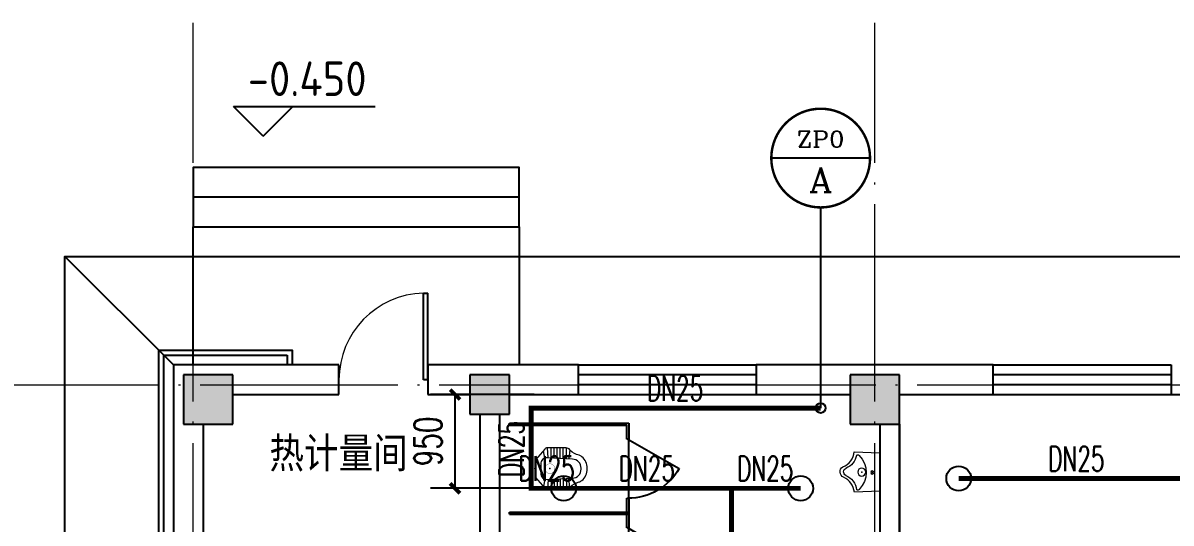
# Model space of a CAD drawing. Extents: x 1475400 to 1714963, y -629303 to -315532.
# Drawn here: x 1599820 to 1611445, y -367314 to -362248 of the extents above; entities that cross this region are included whole.
import ezdxf
from ezdxf.enums import TextEntityAlignment as Align

# ---------------------------------------------------------------- set-up
doc = ezdxf.new("R2010")
doc.units = 0
doc.header["$LTSCALE"] = 1000
doc.linetypes.add('DOTE', pattern=[2.42, 2, -0.2, 0.02, -0.2])
for name, color, linetype in [('A-ANNO-IDEN-LEVL', 3, 'Continuous'), ('A-ANNO-TXT', 7, 'Continuous'), ('COLUMN', 255, 'Continuous'), ('DOOR_FIRE', 4, 'Continuous'), ('E2-楼梯、坡道', 52, 'Continuous'), ('LATRINE', 8, 'Continuous'), ('P-ANNO-DIMS', 4, 'Continuous'), ('P-SPRN-IDEN', 4, 'Continuous'), ('P-SPRN-NAZL', 3, 'Continuous'), ('P-SPRN-PIPE', 6, 'Continuous'), ('P-SPRN-VPIP', 161, 'Continuous'), ('PUB_HATCH', 8, 'Continuous'), ('PUB_TEXT', 7, 'Continuous'), ('WALL', 2, 'Continuous'), ('WINDOW', 4, 'Continuous'), ('建筑底图', 7, 'Continuous'), ('洁具', 253, 'Continuous')]:
    doc.layers.add(name, color=color, linetype=linetype)
doc.layers.add('DOTE', color=8, linetype='DOTE', lineweight=9)
doc.layers.add('LVTRY', color=8, linetype='Continuous', lineweight=9)
doc.styles.add('_TWT_CIRCLE', font='COMPLEX', dxfattribs={"width": 1.1, "height": 3, "bigfont": 'HZTXT'})
doc.styles.add('_TWT_PIPEDN', font='SIMPLEX', dxfattribs={"width": 0.8, "height": 2.5, "bigfont": 'HZTXT'})
doc.styles.add('A_DIM_T3', font='SIMPLEX', dxfattribs={"width": 0.7, "bigfont": 'HZ'})
doc.styles.get("Standard").update_dxf_attribs({"font": 'geniso.shx', "bigfont": 'hztxt.shx'})
doc.dimstyles.new('_TWT_ARCH&&100', dxfattribs={"dimtxt": 280, "dimasz": 100, "dimexe": 250, "dimexo": 300, "dimgap": 135, "dimtad": 1, "dimdec": 0, "dimzin": 0, "dimdsep": 46, "dimtxsty": 'A_DIM_T3', "dimblk": 'ARCHTICK', "dimcen": 0.09, "dimclrt": 7, "dimazin": 2, "dimtfac": 1, "dimtdec": 0, "dimtix": 1, "dimtmove": 2, "dimatfit": 3, "dimfxl": 1, "dimtolj": 1, "dimtzin": 0, "dimarcsym": 0})

# ---------------------------------------------------------------- blocks, each defined once
blk = doc.blocks.new('$DorLib2D$00000228')
at = {"color": 0}
blk.add_line((0.5, 0), (0, 0.866), dxfattribs=at)
blk.add_arc((0.5, 0), 1, 120, 180, dxfattribs=at)
blk = doc.blocks.new('$lvtry$00000204')
at = {"color": 0}
for p, q in [((-106, -103, 0), (-182, -88, 0)), ((48, -60, 0), (-48, -60, 0)), ((106, -103, 0), (182, -88, 0)), ((-109, -134, 0), (-210, -128, 0)), ((-107, -166, 0), (-210, -166, 0)), ((-106, -197, 0), (-210, -197, 0)), ((-104, -227, 0), (-210, -227, 0)), ((-109, -124, 0), (-97, -382, 0)), ((97, -382, 0), (109, -124, 0)), ((104, -227, 0), (210, -227, 0)), ((106, -197, 0), (210, -197, 0)), ((107, -166, 0), (210, -166, 0)), ((109, -134, 0), (210, -128, 0)), ((-103, -258, 0), (-210, -258, 0)), ((-101, -289, 0), (-210, -289, 0)), ((-100, -320, 0), (-210, -320, 0)), ((-191, -354, 0), (-99, -345, 0)), ((191, -354, 0), (99, -345, 0)), ((100, -320, 0), (210, -320, 0)), ((101, -289, 0), (210, -289, 0)), ((103, -258, 0), (210, -258, 0)), ((-4, -470, 0), (4, -470, 0))]:
    blk.add_line(p, q, dxfattribs=at)
at = {"color": 0, "elevation": 0}
blk.add_lwpolyline([(184, -360, -0.046574), (191, -354, 0.248797), (210, -318), (210, -128, 0.218491), (198, -101), (90, -9, 0.179479), (67, 0), (-67, 0, 0.179479), (-90, -9), (-198, -101, 0.218491), (-210, -128), (-210, -318, 0.248797), (-191, -354, -0.046574), (-184, -360, -0.139709), (-135, -448, 0.12003), (-120, -477, 0.218108), (-4, -530), (4, -530, 0.218108), (120, -477, 0.12003), (135, -448, -0.139709)], format="xyb", close=True, dxfattribs=at)
at = {"color": 0, "const_width": 3, "elevation": 0}
blk.add_lwpolyline([(49, -153, 1), (-49, -153, 1)], format="xyb", close=True, dxfattribs=at)
at = {"color": 0}
for centre, radius, start, end in [((-48, -121, 0), 61, 90, 182.693), ((48, -121, 0), 61, 357.307, 90), ((-4, -377, 0), 92.8, 182.693, 270), ((4, -377, 0), 92.8, 270, 357.307)]:
    blk.add_arc(centre, radius, start, end, dxfattribs=at)
for p in [(0, 0), (0, -153, 0)]:
    blk.add_point(p, dxfattribs=at)
blk = doc.blocks.new('a es')
at = {"layer": 'LATRINE'}
for p, q in [((133985, -20934), (133985, -21094)), ((135195, -20934), (133985, -20934)), ((134005, -21094), (134005, -20954)), ((135195, -20954), (134005, -20954)), ((135195, -20954), (135195, -20934)), ((133985, -21094), (134005, -21094)), ((134005, -21694), (133985, -21694)), ((133985, -21694), (133985, -21854)), ((134005, -21834), (134005, -21694)), ((135195, -21854), (133985, -21854)), ((135195, -21834), (134005, -21834)), ((135195, -21854), (135195, -21834))]:
    blk.add_line(p, q, dxfattribs=at)
at = {"layer": 'WINDOW'}
blk.add_line((133985, -21694), (133985, -21094), dxfattribs=at)
at = {"layer": 'LVTRY', "yscale": -1, "rotation": 89.99999999999999}
blk.add_blockref('$lvtry$00000204', (134938, -21394, 0), dxfattribs=at)
at = {"layer": 'WINDOW', "xscale": 600, "yscale": 600, "zscale": 600, "rotation": 90}
blk.add_blockref('$DorLib2D$00000228', (133995, -21394), dxfattribs=at)
blk = doc.blocks.new('$lvtry$00000226')
at = {"color": 0}
blk.add_line((-181, -234), (-181, -234), dxfattribs=at)
blk.add_lwpolyline([(53, -374, -0.307493), (205, -257), (195, 0), (-195, 0), (-205, -256, -0.265776), (-54, -366, 0.591279)], format="xyb", close=True, dxfattribs=at)
for centre, radius in [((-6, -75), 15.8), ((-1, -182), 40.3)]:
    blk.add_circle(centre, radius, dxfattribs=at)
for centre, radius, start, end in [((-161, -223), 22.7, 134.5857, 206.4573), ((-5, -382), 245, 45.4143, 134.5857), ((153, -222), 20.3, 314.5857, 45.4143), ((-200, -412), 179, 22.2984, 83.8043), ((1, -326), 39.6, 206.4354, 337.7034), ((199, -407), 174, 100.5676, 157.7034)]:
    blk.add_arc(centre, radius, start, end, dxfattribs=at)
for p in [(-6, -75), (-1, -182)]:
    blk.add_point(p, dxfattribs=at)
blk = doc.blocks.new('$WINLIB2D$00000001')
at = {"color": 0}
for points in [[(-0.5, 0.5), (-0.5, -0.5)], [(-0.5, 0.5), (0.5, 0.5)], [(0.5, -0.5), (0.5, 0.5)], [(0.5, 0.1667), (-0.5, 0.1667)], [(0.5, -0.1667), (-0.5, -0.1667)], [(-0.5, -0.5), (0.5, -0.5)]]:
    blk.add_lwpolyline(points, dxfattribs=at)
blk = doc.blocks.new('$DorLib2D$00000001')
for p, q in [((0.45, 0.975), (0.5, 0.975)), ((0.45, 0), (0.45, 0.975)), ((0.5, 0), (0.5, 0.975)), ((0.5, 0), (0.45, 0))]:
    blk.add_line(p, q)
at = {"lineweight": 13}
blk.add_arc((0.475, 0), 0.975, 91.4693, 180, dxfattribs=at)
blk = doc.blocks.new('cDC')
at = {"layer": 'PUB_HATCH'}
for points in [[(1674613.9, -305748), (1674613.9, -305248), (1674113.9, -305248), (1674113.9, -305748)], [(1677413.9, -305648), (1677413.9, -305248), (1677013.9, -305248), (1677013.9, -305648)], [(1681363.9, -305748), (1681363.9, -305248), (1680863.9, -305248), (1680863.9, -305748)]]:
    blk.add_hatch(color=256, dxfattribs=at).paths.add_polyline_path(points)
for p, q in [((1674013.9, -305148), (1672913.9, -304048)), ((1673913.9, -312798), (1673913.9, -305048)), ((1673913.9, -305048), (1675163.9, -305048)), ((1675163.9, -305048), (1675163.9, -305148))]:
    blk.add_line(p, q)
for points in [[(1672913.9, -319048), (1672913.9, -319048), (1672913.9, -319048), (1672913.9, -319048), (1672913.9, -304048), (1688413.9, -304048)], [(1673863.9, -318948), (1673863.9, -304998), (1675213.9, -304998), (1675213.9, -305148)]]:
    blk.add_lwpolyline(points)
blk.add_lwpolyline([(1674013.9, -312848), (1673863.9, -312848), (1673863.9, -304998), (1675213.9, -304998), (1675213.9, -305148), (1674013.9, -305148)], close=True)
at = {"layer": 'A-ANNO-IDEN-LEVL'}
for p, q in [((1674922, -302830.2), (1674622, -302530.2)), ((1674622, -302530.2), (1676056, -302530.2)), ((1674922, -302830.2), (1675222, -302530.2))]:
    blk.add_line(p, q, dxfattribs=at)
at = {"layer": 'COLUMN'}
for p, q in [((1674613.9, -305248), (1674113.9, -305248)), ((1674113.9, -305248), (1674113.9, -305748)), ((1674613.9, -305748), (1674613.9, -305248)), ((1677413.9, -305248), (1677013.9, -305248)), ((1677013.9, -305248), (1677013.9, -305648)), ((1677413.9, -305648), (1677413.9, -305248)), ((1681363.9, -305248), (1680863.9, -305248)), ((1680863.9, -305248), (1680863.9, -305748)), ((1681363.9, -305748), (1681363.9, -305248)), ((1677013.9, -305648), (1677413.9, -305648)), ((1674113.9, -305748), (1674613.9, -305748)), ((1680863.9, -305748), (1681363.9, -305748))]:
    blk.add_line(p, q, dxfattribs=at)
at = {"layer": 'DOTE'}
for p, q in [((1674213.9, -344239.7), (1674213.9, -301683.3)), ((1681113.9, -344239.7), (1681113.9, -301683.3)), ((1667024.4, -305348), (1711285.5, -305348))]:
    blk.add_line(p, q, dxfattribs=at)
at = {"layer": 'E2-楼梯、坡道'}
for points in [[(1677513.9, -303448), (1677513.9, -303148), (1674213.9, -303148), (1674213.9, -303448)], [(1677513.9, -303748), (1677513.9, -303448), (1674213.9, -303448), (1674213.9, -303748)], [(1674213.9, -305148), (1674213.9, -303748), (1677513.9, -303748), (1677513.9, -305148)]]:
    blk.add_lwpolyline(points, dxfattribs=at)
at = {"layer": 'WALL'}
for p, q in [((1675688.9, -305148), (1674013.9, -305148)), ((1674013.9, -305148), (1674013.9, -310548)), ((1675688.9, -305448), (1675688.9, -305148)), ((1677313.9, -305148), (1676588.9, -305148)), ((1676588.9, -305148), (1676588.9, -305448)), ((1678113.9, -305148), (1677313.9, -305148)), ((1678113.9, -305448), (1678113.9, -305148)), ((1681288.9, -305148), (1679913.9, -305148)), ((1679913.9, -305148), (1679913.9, -305448)), ((1682313.9, -305148), (1681288.9, -305148)), ((1682313.9, -305448), (1682313.9, -305148)), ((1674613.9, -305448), (1675688.9, -305448)), ((1676588.9, -305448), (1677013.9, -305448)), ((1677413.9, -305448), (1678113.9, -305448)), ((1679913.9, -305448), (1680863.9, -305448)), ((1681363.9, -305448), (1682313.9, -305448)), ((1677113.9, -305648), (1677113.9, -307748)), ((1677313.9, -305648), (1677313.9, -307648)), ((1674313.9, -305748), (1674313.9, -310448)), ((1681163.9, -305748), (1681163.9, -307648)), ((1681363.9, -305748), (1681363.9, -307748))]:
    blk.add_line(p, q, dxfattribs=at)
at = {"layer": '洁具'}
blk.add_lwpolyline([(1694663.9, -305448), (1694663.9, -340048), (1681363.9, -340048), (1681063.9, -339748), (1681063.9, -332998), (1674313.9, -332998), (1674313.9, -312498), (1681363.9, -312498), (1681363.9, -305448)], close=True, dxfattribs=at)
at = {"color": 8, "xscale": -1}
for p in [(1812609.3, -284804.4), (1812609.3, -285704.4)]:
    blk.add_blockref('a es', p, dxfattribs=at)
at = {"layer": 'DOOR_FIRE', "xscale": 900, "yscale": 900, "zscale": 300}
blk.add_blockref('$DorLib2D$00000001', (1676138.9, -305298), dxfattribs=at)
at = {"layer": 'LVTRY', "color": 8, "xscale": -1, "rotation": 270}
blk.add_blockref('$lvtry$00000226', (1681163.9, -306232), dxfattribs=at)
at = {"layer": 'WINDOW', "xscale": -1800, "yscale": 300, "zscale": -1800, "rotation": 180}
for p in [(1679013.9, -305298), (1683213.9, -305298)]:
    blk.add_blockref('$WINLIB2D$00000001', p, dxfattribs=at)
at = {"layer": 'A-ANNO-TXT', "color": 7}
blk.add_text('-0.450', height=350, dxfattribs=at).set_placement((1674765.7, -302423.2))
at = {"layer": 'PUB_TEXT'}
blk.add_text('热计量间', height=350, dxfattribs=at).set_placement((1674984.4, -306226.9))
blk = doc.blocks.new('$TwtSys$00000125')
blk.add_circle((0, 0, 0), 1)
blk = doc.blocks.new('_ArchTick')
at = {"color": 0, "linetype": 'ByBlock', "const_width": 0.4}
blk.add_lwpolyline([(-0.5, -0.5), (0.5, 0.5)], dxfattribs=at)
blk = doc.blocks.new('*D473')
at = {"layer": 'Defpoints', "color": 0, "transparency": 16777216}
for p in [(1604195, -366012), (1605295, -366012), (1605295, -366962)]:
    blk.add_point(p, dxfattribs=at)
at = {"layer": 'P-ANNO-DIMS', "color": 0, "lineweight": -2, "transparency": 16777216}
for p, q in [((1604995, -366012), (1603945, -366012)), ((1604195, -366962), (1604195, -366012)), ((1604995, -366962), (1603945, -366962))]:
    blk.add_line(p, q, dxfattribs=at)
at = {"layer": 'P-ANNO-DIMS', "color": 0, "lineweight": -2, "transparency": 16777216, "xscale": 100, "yscale": 100, "zscale": 100}
for p, rotation in [((1604195, -366012), 90), ((1604195, -366962), 270)]:
    blk.add_blockref('_ArchTick', p, dxfattribs=dict(at, rotation=rotation))
at = {"layer": 'P-ANNO-DIMS', "color": 7, "transparency": 16777216, "insert": (1603920, -366487), "char_height": 280, "attachment_point": 5, "rotation": 90, "style": 'A_DIM_T3'}
blk.add_mtext('\\A1;950', dxfattribs=at)

msp = doc.modelspace()

# ---------------------------------------------------------------- hatches: boundary and pattern name
at = {"layer": 'P-SPRN-PIPE'}
for points in [[(1604966.4, -366149.1), (1604966.4, -366124.1), (1604941.4, -366124.1)], [(1604966.4, -366149.1), (1604941.4, -366149.1), (1604941.4, -366124.1)], [(1604966.4, -366962.2), (1604966.4, -366987.2), (1604941.4, -366987.2)], [(1604966.4, -366962.2), (1604941.4, -366962.2), (1604941.4, -366987.2)]]:
    msp.add_hatch(color=256, dxfattribs=at).paths.add_polyline_path(points)

# ---------------------------------------------------------------- linework, layer by layer
at = {"color": 4}
for p, q in [((1608396.9, -363616.5), (1607396.9, -363616.5)), ((1607896.9, -366149.1), (1607896.9, -364116.5))]:
    msp.add_line(p, q, dxfattribs=at)
at = {"color": 4, "const_width": 25}
msp.add_lwpolyline([(1608396.9, -363616.5, 1), (1607396.9, -363616.5, 1)], format="xyb", close=True, dxfattribs=at)
at = {"layer": 'P-SPRN-PIPE', "const_width": 50}
for points in [[(1607896.9, -366149.1), (1604966.4, -366149.1)], [(1604966.4, -366962.2), (1604966.4, -366149.1)], [(1609294.6, -366862.2), (1611694.6, -366862.2)], [(1605294.6, -366962.2), (1604966.4, -366962.2)], [(1605294.6, -366962.2), (1606994.6, -366962.2)], [(1606994.6, -366962.2), (1607694.6, -366962.2)], [(1606994.6, -371212.2), (1606994.6, -366962.2)]]:
    msp.add_lwpolyline(points, dxfattribs=at)
at = {"layer": 'P-SPRN-VPIP'}
msp.add_circle((1607896.9, -366149.1), 50, dxfattribs=at)

# ---------------------------------------------------------------- block references
at = {"layer": 'P-SPRN-NAZL', "xscale": 125, "yscale": 125, "zscale": 125}
for p in [(1609294.6, -366862.2), (1605294.6, -366962.2), (1607694.6, -366962.2)]:
    msp.add_blockref('$TwtSys$00000125', p, dxfattribs=at)
at = {"layer": '建筑底图'}
msp.add_blockref('cDC', (-72669.3, -60564.2), dxfattribs=at)

# ---------------------------------------------------------------- texts
at = {"color": 7, "style": '_TWT_CIRCLE'}
for s, height, p, p2 in [('ZP0', 163.64, (1607656.9, -363506.5), (1608136.9, -363506.5)), ('A', 250.7, (1607778.7, -363961.3), (1608015.1, -363961.3))]:
    msp.add_text(s, height=height, dxfattribs=at).set_placement(p, p2, align=Align.FIT)
at = {"layer": 'P-SPRN-IDEN', "color": 251, "style": '_TWT_PIPEDN', "width": 0.64}
for p in [(1606138.3, -366074.1), (1610201.3, -366787.2), (1604837.2, -366887.2), (1605851.3, -366887.2), (1607051.3, -366887.2)]:
    msp.add_text('DN25', height=250, dxfattribs=at).set_placement(p)
msp.add_text('DN25', height=250, rotation=90, dxfattribs=at).set_placement((1604891.4, -366849))

# ---------------------------------------------------------------- dimensions: what is measured, and where the dimension line sits
at = {"layer": 'P-ANNO-DIMS'}
dim = msp.add_aligned_dim(p1=(1605294.6, -366962.2), p2=(1605294.6, -366012.2), distance=1099.1, dimstyle='_TWT_ARCH&&100', dxfattribs=at)
dim.commit()
dim.dimension.update_dxf_attribs({"geometry": '*D473', "text_midpoint": (1603920.5, -366487.2)})

doc.saveas('drawing.dxf')
